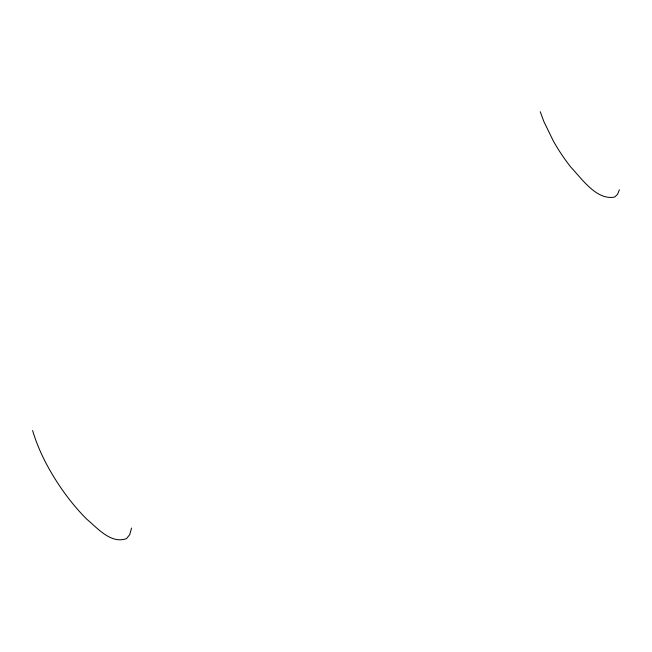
<?xml version="1.0" encoding="UTF-8"?>
<svg xmlns="http://www.w3.org/2000/svg" width="652" height="652" viewBox="0 0 652 652"><rect width="100%" height="100%" fill="white"/><g stroke="black" fill="none" stroke-linecap="round" stroke-linejoin="round"><path stroke-width="0.98" d="M131.525 528.047L129.74 534.624L126.496 538.642C110.97 544.224 97.661 528.267 86.92 519.334A89.438 31.19 56.6 0 1 62.568 490.247C49.796 471.909 38.965 451.999 32.6 430.491M619.4 189.773L617.542 194.345L614.681 197.059C596.531 200.612 581.877 178.697 570.973 167.311A71.166 24.817 56.6 0 1 553.32 140.979L543.89 121.59L540.255 111.728"/></g></svg>
